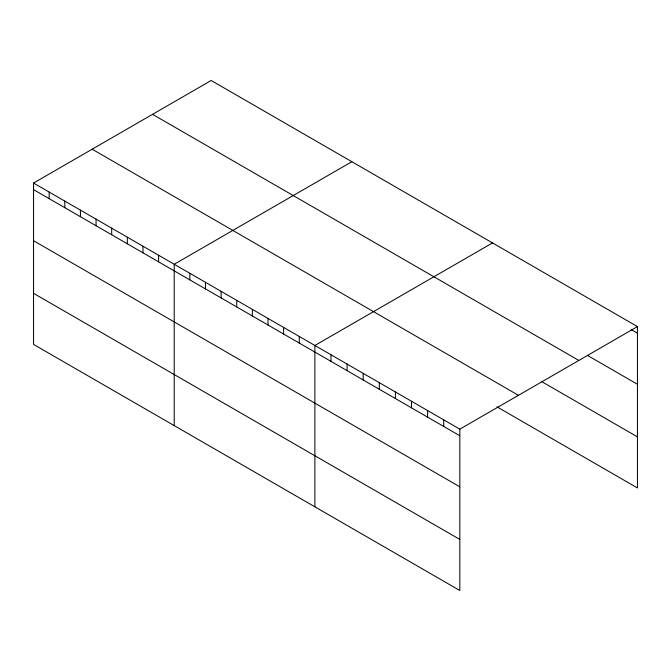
<?xml version="1.0" encoding="UTF-8"?>
<svg xmlns="http://www.w3.org/2000/svg" width="671" height="671" viewBox="0 0 671 671"><rect width="100%" height="100%" fill="white"/><g stroke="black" fill="none" stroke-linecap="round" stroke-linejoin="round"><path stroke-width="1.01" d="M33.55 183.049L459.82 429.155L459.82 590.505L33.55 344.399L33.55 183.049L211.18 80.495L637.45 326.601L637.45 487.951L496.993 406.852M351.847 161.711L174.217 264.265L174.217 425.615M492.522 242.927L314.884 345.481L314.884 506.831M459.82 429.155L637.45 326.601M631.185 329.578L637.45 333.193M587.351 355.336L637.45 384.265M152.56 114.338L578.83 360.444M541.723 381.614L637.45 436.88M92.17 149.205L518.44 395.311M33.55 189.65L459.82 435.747M33.55 240.713L459.82 486.819M33.55 293.328L459.82 539.434M443.716 419.861L443.716 426.454M427.612 410.56L427.612 417.161M411.508 401.266L411.508 407.859M395.404 391.965L395.404 398.566M379.3 382.671L379.3 389.264M363.196 373.37L363.196 379.971M347.092 364.076L347.092 370.669M330.988 354.774L330.988 361.375M299.258 336.456L299.258 343.049M283.623 327.431L283.623 334.032M267.997 318.406L267.997 325.007M252.371 309.381L252.371 315.982M236.737 300.365L236.737 306.957M221.111 291.34L221.111 297.932M205.477 282.315L205.477 288.907M189.851 273.29L189.851 279.882M158.591 255.24L158.591 261.841M142.957 246.215L142.957 252.816M127.331 237.19L127.331 243.791M111.696 228.174L111.696 234.766M96.07 219.149L96.07 225.741M80.436 210.124L80.436 216.716M64.81 201.099L64.81 207.691M49.176 192.074L49.176 198.675"/></g></svg>
